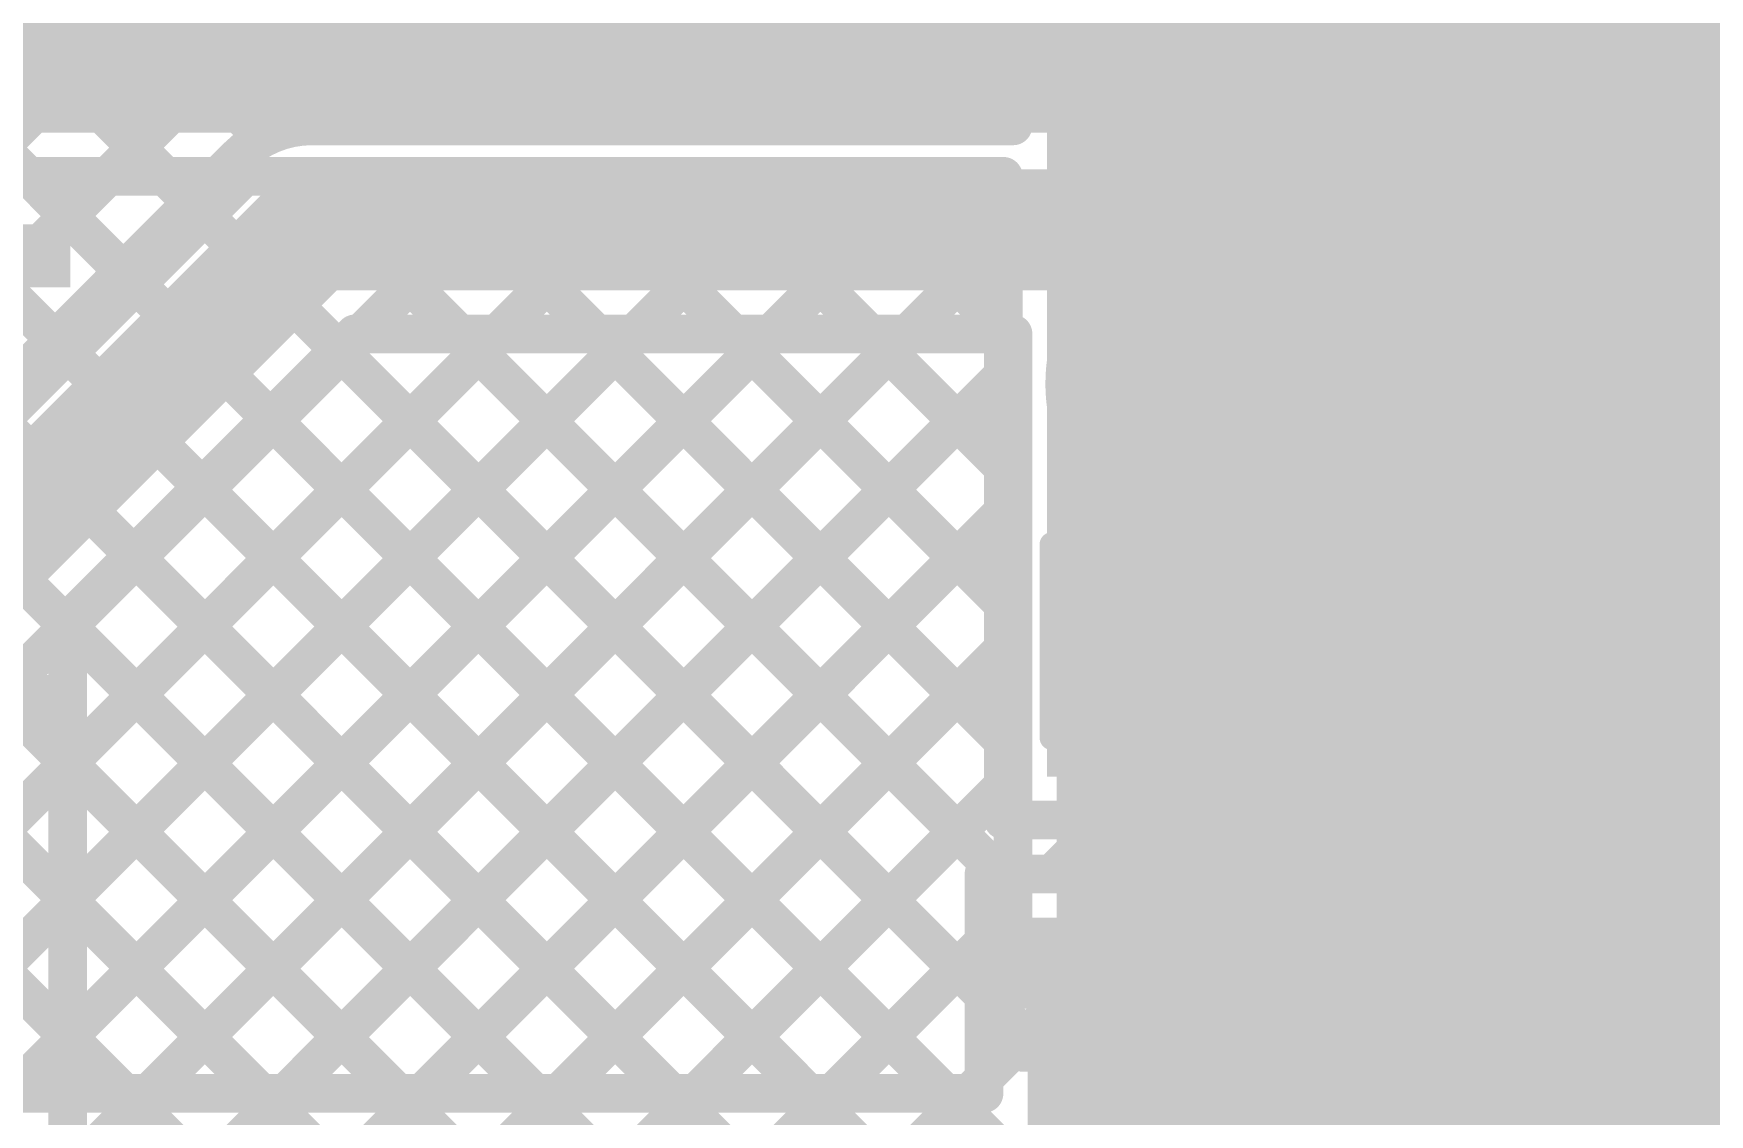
# Model space of a CAD drawing. Header units: millimetres. Extents: x -0.08 to 7.12, y -0.08 to 3.98.
# Drawn here: x 0.1735 to 0.52, y 2.7032 to 2.9266 of the extents above; entities that cross this region are included whole.
import ezdxf

# ---------------------------------------------------------------- set-up
doc = ezdxf.new("R2010")
doc.units = ezdxf.units.MM
doc.header["$MEASUREMENT"] = 0
for name, color, linetype in [('BottomLayer', 5, 'Continuous'), ('BottomSolder', 6, 'Continuous'), ('TopLayer', 1, 'Continuous'), ('TopOverlay', 2, 'Continuous'), ('TopPaste', 8, 'Continuous'), ('TopSolder', 216, 'Continuous'), ('ViaHoleLayer', 16, 'Continuous')]:
    doc.layers.add(name, color=color, linetype=linetype)
doc.styles.add('Arial', font='', dxfattribs={"height": 0.2})
doc.styles.get('Arial').set_extended_font_data('Arial')

# ---------------------------------------------------------------- blocks, each defined once
blk = doc.blocks.new('SOT__223_35')
at = {"layer": 'TopLayer'}
for points in [[(-0.0748, 0.15945), (0.0748, 0.15945), (0.0748, 0.08071), (-0.0748, 0.08071)], [(-0.12008, -0.08071), (-0.06102, -0.08071), (-0.06102, -0.15945), (-0.12008, -0.15945)], [(-0.02953, -0.08071), (0.02953, -0.08071), (0.02953, -0.15945), (-0.02953, -0.15945)], [(0.06102, -0.08071), (0.12008, -0.08071), (0.12008, -0.15945), (0.06102, -0.15945)]]:
    blk.add_hatch(color=1, dxfattribs=at).paths.add_polyline_path(points)
at = {"layer": 'TopPaste'}
for points in [[(-0.0748, 0.15945), (0.0748, 0.15945), (0.0748, 0.08071), (-0.0748, 0.08071)], [(-0.12008, -0.08071), (-0.06102, -0.08071), (-0.06102, -0.15945), (-0.12008, -0.15945)], [(-0.02953, -0.08071), (0.02953, -0.08071), (0.02953, -0.15945), (-0.02953, -0.15945)], [(0.06102, -0.08071), (0.12008, -0.08071), (0.12008, -0.15945), (0.06102, -0.15945)]]:
    blk.add_hatch(color=8, dxfattribs=at).paths.add_polyline_path(points)
at = {"layer": 'TopSolder'}
for points in [[(-0.0788, 0.16345), (0.0788, 0.16345), (0.0788, 0.07671), (-0.0788, 0.07671)], [(-0.12408, -0.07671), (-0.05702, -0.07671), (-0.05702, -0.16345), (-0.12408, -0.16345)], [(-0.03353, -0.07671), (0.03353, -0.07671), (0.03353, -0.16345), (-0.03353, -0.16345)], [(0.05702, -0.07671), (0.12408, -0.07671), (0.12408, -0.16345), (0.05702, -0.16345)]]:
    blk.add_hatch(color=216, dxfattribs=at).paths.add_polyline_path(points)
at = {"layer": 'TopOverlay'}
for points, const_width in [([(-0.13, -0.072), (-0.13, 0.071)], 0.005), ([(-0.13, 0.071), (0.13, 0.071)], 0.005), ([(0.13, -0.072), (0.13, 0.071)], 0.005), ([(-0.13, -0.072), (0.13, -0.072)], 0.005), ([(-0.132, -0.126), (-0.132, -0.116)], 0.00787), ([(-0.132, -0.116), (-0.127, -0.121)], 0.00787), ([(-0.132, -0.126), (-0.127, -0.121)], 0.00787)]:
    blk.add_lwpolyline(points, dxfattribs=dict(at, const_width=const_width))
for points, const_width in [([(-0.13125, 0.071, 1), (-0.12875, 0.071, 1)], 0.0025), ([(-0.13125, 0.071, 1), (-0.12875, 0.071, 1)], 0.0025), ([(0.12875, 0.071, 1), (0.13125, 0.071, 1)], 0.0025), ([(0.12875, 0.071, 1), (0.13125, 0.071, 1)], 0.0025), ([(-0.13125, -0.072, 1), (-0.12875, -0.072, 1)], 0.0025), ([(-0.13125, -0.072, 1), (-0.12875, -0.072, 1)], 0.0025), ([(0.12875, -0.072, 1), (0.13125, -0.072, 1)], 0.0025), ([(0.12875, -0.072, 1), (0.13125, -0.072, 1)], 0.0025), ([(-0.13397, -0.116, 1), (-0.13003, -0.116, 1)], 0.00394), ([(-0.13397, -0.116, 1), (-0.13003, -0.116, 1)], 0.00394), ([(-0.12897, -0.121, 1), (-0.12503, -0.121, 1)], 0.00394), ([(-0.12897, -0.121, 1), (-0.12503, -0.121, 1)], 0.00394), ([(-0.13397, -0.126, 1), (-0.13003, -0.126, 1)], 0.00394), ([(-0.13397, -0.126, 1), (-0.13003, -0.126, 1)], 0.00394)]:
    blk.add_lwpolyline(points, format="xyb", close=True, dxfattribs=dict(at, const_width=const_width))
blk = doc.blocks.new('C___0805_92')
at = {"layer": 'TopLayer'}
for points in [[(-0.06, 0.03), (-0.02, 0.03), (-0.02, -0.03), (-0.06, -0.03)], [(0.02, 0.03), (0.06, 0.03), (0.06, -0.03), (0.02, -0.03)]]:
    blk.add_hatch(color=1, dxfattribs=at).paths.add_polyline_path(points)
at = {"layer": 'TopPaste'}
for points in [[(-0.06, 0.03), (-0.02, 0.03), (-0.02, -0.03), (-0.06, -0.03)], [(0.02, 0.03), (0.06, 0.03), (0.06, -0.03), (0.02, -0.03)]]:
    blk.add_hatch(color=8, dxfattribs=at).paths.add_polyline_path(points)
at = {"layer": 'TopSolder'}
for points in [[(-0.06276, 0.03276), (-0.01724, 0.03276), (-0.01724, -0.03276), (-0.06276, -0.03276)], [(0.01724, 0.03276), (0.06276, 0.03276), (0.06276, -0.03276), (0.01724, -0.03276)]]:
    blk.add_hatch(color=216, dxfattribs=at).paths.add_polyline_path(points)
at = {"layer": 'TopOverlay', "const_width": 0.005}
for points in [[(-0.024, 0.034), (-0.064, 0.034)], [(-0.064, -0.034), (-0.064, 0.034)], [(0.064, 0.034), (0.024, 0.034)], [(0.064, -0.034), (0.064, 0.034)], [(-0.024, -0.034), (-0.064, -0.034)], [(0.064, -0.034), (0.024, -0.034)]]:
    blk.add_lwpolyline(points, dxfattribs=at)
at = {"layer": 'TopOverlay', "const_width": 0.0025}
for points in [[(-0.06525, 0.034, 1), (-0.06275, 0.034, 1)], [(-0.06525, 0.034, 1), (-0.06275, 0.034, 1)], [(-0.02525, 0.034, 1), (-0.02275, 0.034, 1)], [(0.02275, 0.034, 1), (0.02525, 0.034, 1)], [(0.06275, 0.034, 1), (0.06525, 0.034, 1)], [(0.06275, 0.034, 1), (0.06525, 0.034, 1)], [(-0.06525, -0.034, 1), (-0.06275, -0.034, 1)], [(-0.06525, -0.034, 1), (-0.06275, -0.034, 1)], [(-0.02525, -0.034, 1), (-0.02275, -0.034, 1)], [(0.02275, -0.034, 1), (0.02525, -0.034, 1)], [(0.06275, -0.034, 1), (0.06525, -0.034, 1)], [(0.06275, -0.034, 1), (0.06525, -0.034, 1)]]:
    blk.add_lwpolyline(points, format="xyb", close=True, dxfattribs=at)

msp = doc.modelspace()

# ---------------------------------------------------------------- hatches: boundary and pattern name
at = {"layer": 'BottomLayer'}
msp.add_hatch(color=5, dxfattribs=at).paths.add_polyline_path([(0.385, 2.738), (0.939, 2.738), (0.939, 2.958), (0.385, 2.958)])
h = msp.add_hatch(color=5, dxfattribs=at)
edge = h.paths.add_edge_path()
edge.add_arc((0.494, 2.92), 0.01181, 0, 360)
h = msp.add_hatch(color=5, dxfattribs=at)
edge = h.paths.add_edge_path()
edge.add_arc((0.418, 2.886), 0.01181, 0, 360)
h = msp.add_hatch(color=5, dxfattribs=at)
edge = h.paths.add_edge_path()
edge.add_arc((0.494, 2.884), 0.01181, 0, 360)
h = msp.add_hatch(color=5, dxfattribs=at)
edge = h.paths.add_edge_path()
edge.add_arc((0.494, 2.848), 0.01181, 0, 360)
at = {"layer": 'BottomSolder'}
h = msp.add_hatch(color=6, dxfattribs=at)
edge = h.paths.add_edge_path()
edge.add_arc((0.494, 2.92), 0.01581, 0, 360)
h = msp.add_hatch(color=6, dxfattribs=at)
edge = h.paths.add_edge_path()
edge.add_arc((0.418, 2.886), 0.01581, 0, 360)
h = msp.add_hatch(color=6, dxfattribs=at)
edge = h.paths.add_edge_path()
edge.add_arc((0.494, 2.884), 0.01581, 0, 360)
h = msp.add_hatch(color=6, dxfattribs=at)
edge = h.paths.add_edge_path()
edge.add_arc((0.494, 2.848), 0.01581, 0, 360)
at = {"layer": 'TopLayer'}
for points in [[(0.383, 2.773), (0.727, 2.773), (0.727, 2.938), (0.383, 2.938)], [(0.5444, 2.74384), (0.379, 2.74384), (0.379, 2.523), (0.5444, 2.523)]]:
    msp.add_hatch(color=1, dxfattribs=at).paths.add_polyline_path(points)
h = msp.add_hatch(color=1, dxfattribs=at)
edge = h.paths.add_edge_path()
edge.add_arc((0.494, 2.92), 0.01181, 0, 360)
h = msp.add_hatch(color=1, dxfattribs=at)
edge = h.paths.add_edge_path()
edge.add_arc((0.418, 2.886), 0.01181, 0, 360)
h = msp.add_hatch(color=1, dxfattribs=at)
edge = h.paths.add_edge_path()
edge.add_arc((0.494, 2.884), 0.01181, 0, 360)
h = msp.add_hatch(color=1, dxfattribs=at)
edge = h.paths.add_edge_path()
edge.add_arc((0.494, 2.848), 0.01181, 0, 360)
at = {"layer": 'TopSolder'}
h = msp.add_hatch(color=216, dxfattribs=at)
edge = h.paths.add_edge_path()
edge.add_arc((0.494, 2.92), 0.01581, 0, 360)
h = msp.add_hatch(color=216, dxfattribs=at)
edge = h.paths.add_edge_path()
edge.add_arc((0.418, 2.886), 0.01581, 0, 360)
h = msp.add_hatch(color=216, dxfattribs=at)
edge = h.paths.add_edge_path()
edge.add_arc((0.494, 2.884), 0.01581, 0, 360)
h = msp.add_hatch(color=216, dxfattribs=at)
edge = h.paths.add_edge_path()
edge.add_arc((0.494, 2.848), 0.01581, 0, 360)
at = {"layer": 'ViaHoleLayer'}
h = msp.add_hatch(color=16, dxfattribs=at)
edge = h.paths.add_edge_path()
edge.add_arc((0.494, 2.92), 0.00591, 0, 360)
h = msp.add_hatch(color=16, dxfattribs=at)
edge = h.paths.add_edge_path()
edge.add_arc((0.418, 2.886), 0.00591, 0, 360)
h = msp.add_hatch(color=16, dxfattribs=at)
edge = h.paths.add_edge_path()
edge.add_arc((0.494, 2.884), 0.00591, 0, 360)
h = msp.add_hatch(color=16, dxfattribs=at)
edge = h.paths.add_edge_path()
edge.add_arc((0.494, 2.848), 0.00591, 0, 360)

# ---------------------------------------------------------------- linework, layer by layer
at = {"layer": 'BottomLayer'}
for points, const_width in [([(0.0525, 2.76077), (1.06773, 3.776)], 0.008), ([(0.0525, 2.78905), (1.03945, 3.776)], 0.008), ([(0.22718, 2.90716), (1.09602, 3.776)], 0.008), ([(0.2558, 2.9075), (1.1243, 3.776)], 0.008), ([(0.28409, 2.9075), (1.15259, 3.776)], 0.008), ([(0.31237, 2.9075), (1.18087, 3.776)], 0.008), ([(-0.022, 3.31774), (0.376, 2.91974)], 0.008), ([(-0.022, 3.28946), (0.35996, 2.9075)], 0.008), ([(-0.022, 3.26118), (0.33168, 2.9075)], 0.008), ([(-0.022, 3.23289), (0.30339, 2.9075)], 0.008), ([(-0.022, 3.20461), (0.27511, 2.9075)], 0.008), ([(-0.022, 3.17632), (0.24682, 2.9075)], 0.008), ([(-0.022, 3.14804), (0.221, 2.90503)], 0.008), ([(0.376, 2.9075), (0.376, 2.967)], 0.008), ([(0.13484, 2.96292), (0.20617, 2.89158)], 0.008), ([(0.34066, 2.9075), (0.376, 2.94284)], 0.008), ([(0.12874, 2.94073), (0.19203, 2.87744)], 0.008), ([(0.11158, 2.92961), (0.17789, 2.8633)], 0.008), ([(0.36894, 2.9075), (0.376, 2.91456)], 0.008), ([(0.231, 2.9075), (0.376, 2.9075)], 0.008), ([(0.1438, 2.8292), (0.2158, 2.9012)], 0.008), ([(0.159, 2.814), (0.231, 2.886)], 0.025), ([(0.231, 2.886), (0.418, 2.886)], 0.025), ([(0.1805, 2.80509), (0.23991, 2.8645)], 0.008), ([(0.1805, 2.80391), (0.24109, 2.8645)], 0.008), ([(0.1805, 2.69078), (0.35422, 2.8645)], 0.008), ([(0.1805, 2.71906), (0.32594, 2.8645)], 0.008), ([(0.1805, 2.77563), (0.26937, 2.8645)], 0.008), ([(0.1805, 2.74734), (0.29766, 2.8645)], 0.008), ([(0.23991, 2.8645), (0.376, 2.8645)], 0.008), ([(0.26154, 2.8645), (0.376, 2.75004)], 0.008), ([(0.28982, 2.8645), (0.376, 2.77832)], 0.008), ([(0.31811, 2.8645), (0.376, 2.80661)], 0.008), ([(0.34639, 2.8645), (0.376, 2.83489)], 0.008), ([(0.376, 2.729), (0.376, 2.8645)], 0.008), ([(0.23658, 2.86117), (0.40363, 2.69413)], 0.008), ([(0.1805, 2.66249), (0.376, 2.85799)], 0.008), ([(0.22244, 2.84703), (0.39635, 2.67312)], 0.008), ([(0.2083, 2.83289), (0.3966, 2.64459)], 0.008), ([(0.1805, 2.63421), (0.376, 2.82971)], 0.008), ([(0.19415, 2.81875), (0.39842, 2.61449)], 0.008), ([(0.1805, 2.471), (0.1805, 2.80509)], 0.008), ([(0.1805, 2.80412), (0.55687, 2.42774)], 0.008), ([(0.1805, 2.60592), (0.376, 2.80142)], 0.008), ([(0.1805, 2.77583), (0.52859, 2.42774)], 0.008), ([(0.1805, 2.57764), (0.376, 2.77314)], 0.008), ([(0.1805, 2.74755), (0.5003, 2.42774)], 0.008), ([(0.1805, 2.54935), (0.376, 2.74485)], 0.008), ([(0.1805, 2.49279), (0.41671, 2.729)], 0.008), ([(0.1805, 2.52107), (0.38843, 2.729)], 0.008), ([(0.376, 2.729), (0.948, 2.729)], 0.008), ([(0.39704, 2.729), (0.42433, 2.70171)], 0.008), ([(0.4174, 2.7014), (0.445, 2.729)], 0.008), ([(0.42532, 2.729), (0.59782, 2.5565)], 0.008), ([(0.43937, 2.69509), (0.47328, 2.729)], 0.008), ([(0.44705, 2.6462), (0.52985, 2.729)], 0.008), ([(0.4478, 2.67523), (0.50157, 2.729)], 0.008), ([(0.45361, 2.729), (0.62611, 2.5565)], 0.008), ([(0.48189, 2.729), (0.65217, 2.55872)], 0.008), ([(0.51018, 2.729), (0.80288, 2.43629)], 0.008), ([(0.1805, 2.71926), (0.47202, 2.42774)], 0.008)]:
    msp.add_lwpolyline(points, dxfattribs=dict(at, const_width=const_width))
for points, const_width in [([(0.374, 2.91974, 1), (0.378, 2.91974, 1)], 0.004), ([(0.374, 2.91456, 1), (0.378, 2.91456, 1)], 0.004), ([(0.22518, 2.90716, 1), (0.22918, 2.90716, 1)], 0.004), ([(0.229, 2.9075, 1), (0.233, 2.9075, 1)], 0.004), ([(0.229, 2.9075, 1), (0.233, 2.9075, 1)], 0.004), ([(0.229, 2.9075, 1), (0.233, 2.9075, 1)], 0.004), ([(0.24482, 2.9075, 1), (0.24882, 2.9075, 1)], 0.004), ([(0.2538, 2.9075, 1), (0.2578, 2.9075, 1)], 0.004), ([(0.27311, 2.9075, 1), (0.27711, 2.9075, 1)], 0.004), ([(0.28209, 2.9075, 1), (0.28609, 2.9075, 1)], 0.004), ([(0.30139, 2.9075, 1), (0.30539, 2.9075, 1)], 0.004), ([(0.31037, 2.9075, 1), (0.31437, 2.9075, 1)], 0.004), ([(0.32968, 2.9075, 1), (0.33368, 2.9075, 1)], 0.004), ([(0.33866, 2.9075, 1), (0.34266, 2.9075, 1)], 0.004), ([(0.35796, 2.9075, 1), (0.36196, 2.9075, 1)], 0.004), ([(0.36694, 2.9075, 1), (0.37094, 2.9075, 1)], 0.004), ([(0.374, 2.9075, 1), (0.378, 2.9075, 1)], 0.004), ([(0.374, 2.9075, 1), (0.378, 2.9075, 1)], 0.004), ([(0.219, 2.90503, 1), (0.223, 2.90503, 1)], 0.004), ([(0.2138, 2.9012, 1), (0.2178, 2.9012, 1)], 0.004), ([(0.2138, 2.9012, 1), (0.2178, 2.9012, 1)], 0.004), ([(0.2138, 2.9012, 1), (0.2178, 2.9012, 1)], 0.004), ([(0.22475, 2.886, 1), (0.23725, 2.886, 1)], 0.0125), ([(0.22475, 2.886, 1), (0.23725, 2.886, 1)], 0.0125), ([(0.41175, 2.886, 1), (0.42425, 2.886, 1)], 0.0125), ([(0.20417, 2.89158, 1), (0.20817, 2.89158, 1)], 0.004), ([(0.19003, 2.87744, 1), (0.19403, 2.87744, 1)], 0.004), ([(0.17589, 2.8633, 1), (0.17989, 2.8633, 1)], 0.004), ([(0.23791, 2.8645, 1), (0.24191, 2.8645, 1)], 0.004), ([(0.23791, 2.8645, 1), (0.24191, 2.8645, 1)], 0.004), ([(0.23909, 2.8645, 1), (0.24309, 2.8645, 1)], 0.004), ([(0.25954, 2.8645, 1), (0.26354, 2.8645, 1)], 0.004), ([(0.26737, 2.8645, 1), (0.27137, 2.8645, 1)], 0.004), ([(0.28782, 2.8645, 1), (0.29182, 2.8645, 1)], 0.004), ([(0.29566, 2.8645, 1), (0.29966, 2.8645, 1)], 0.004), ([(0.31611, 2.8645, 1), (0.32011, 2.8645, 1)], 0.004), ([(0.32394, 2.8645, 1), (0.32794, 2.8645, 1)], 0.004), ([(0.34439, 2.8645, 1), (0.34839, 2.8645, 1)], 0.004), ([(0.35222, 2.8645, 1), (0.35622, 2.8645, 1)], 0.004), ([(0.374, 2.8645, 1), (0.378, 2.8645, 1)], 0.004), ([(0.374, 2.8645, 1), (0.378, 2.8645, 1)], 0.004), ([(0.23458, 2.86117, 1), (0.23858, 2.86117, 1)], 0.004), ([(0.374, 2.85799, 1), (0.378, 2.85799, 1)], 0.004), ([(0.22044, 2.84703, 1), (0.22444, 2.84703, 1)], 0.004), ([(0.374, 2.83489, 1), (0.378, 2.83489, 1)], 0.004), ([(0.2063, 2.83289, 1), (0.2103, 2.83289, 1)], 0.004), ([(0.374, 2.82971, 1), (0.378, 2.82971, 1)], 0.004), ([(0.19215, 2.81875, 1), (0.19615, 2.81875, 1)], 0.004), ([(0.374, 2.80661, 1), (0.378, 2.80661, 1)], 0.004), ([(0.1785, 2.80509, 1), (0.1825, 2.80509, 1)], 0.004), ([(0.1785, 2.80509, 1), (0.1825, 2.80509, 1)], 0.004), ([(0.1785, 2.80412, 1), (0.1825, 2.80412, 1)], 0.004), ([(0.1785, 2.80391, 1), (0.1825, 2.80391, 1)], 0.004), ([(0.374, 2.80142, 1), (0.378, 2.80142, 1)], 0.004), ([(0.1785, 2.77583, 1), (0.1825, 2.77583, 1)], 0.004), ([(0.1785, 2.77563, 1), (0.1825, 2.77563, 1)], 0.004), ([(0.374, 2.77832, 1), (0.378, 2.77832, 1)], 0.004), ([(0.374, 2.77314, 1), (0.378, 2.77314, 1)], 0.004), ([(0.374, 2.75004, 1), (0.378, 2.75004, 1)], 0.004), ([(0.1785, 2.74755, 1), (0.1825, 2.74755, 1)], 0.004), ([(0.1785, 2.74734, 1), (0.1825, 2.74734, 1)], 0.004), ([(0.374, 2.74485, 1), (0.378, 2.74485, 1)], 0.004), ([(0.374, 2.729, 1), (0.378, 2.729, 1)], 0.004), ([(0.374, 2.729, 1), (0.378, 2.729, 1)], 0.004), ([(0.38643, 2.729, 1), (0.39043, 2.729, 1)], 0.004), ([(0.39504, 2.729, 1), (0.39904, 2.729, 1)], 0.004), ([(0.41471, 2.729, 1), (0.41871, 2.729, 1)], 0.004), ([(0.42332, 2.729, 1), (0.42732, 2.729, 1)], 0.004), ([(0.443, 2.729, 1), (0.447, 2.729, 1)], 0.004), ([(0.45161, 2.729, 1), (0.45561, 2.729, 1)], 0.004), ([(0.47128, 2.729, 1), (0.47528, 2.729, 1)], 0.004), ([(0.47989, 2.729, 1), (0.48389, 2.729, 1)], 0.004), ([(0.49957, 2.729, 1), (0.50357, 2.729, 1)], 0.004), ([(0.50818, 2.729, 1), (0.51218, 2.729, 1)], 0.004), ([(0.1785, 2.71926, 1), (0.1825, 2.71926, 1)], 0.004), ([(0.1785, 2.71906, 1), (0.1825, 2.71906, 1)], 0.004), ([(0.4154, 2.7014, 1), (0.4194, 2.7014, 1)], 0.004), ([(0.42233, 2.70171, 1), (0.42633, 2.70171, 1)], 0.004)]:
    msp.add_lwpolyline(points, format="xyb", close=True, dxfattribs=dict(at, const_width=const_width))
at = {"layer": 'BottomLayer', "const_width": 0.008}
for points in [[(0.2158, 2.9012, -0.198912), (0.231, 2.9075)], [(0.2158, 2.9012, -0.198912), (0.231, 2.9075)], [(0.4035, 2.658, -1.485592), (0.44781, 2.676)]]:
    msp.add_lwpolyline(points, format="xyb", dxfattribs=at)
at = {"layer": 'TopLayer'}
for points, const_width in [([(0.0607, 2.91857), (0.42843, 2.91857)], 0.025), ([(0.418, 2.886), (0.418, 2.903)], 0.025), ([(-0.00048, 2.70779), (0.18881, 2.89707)], 0.008), ([(0.02832, 2.89973), (0.22055, 2.7075)], 0.008), ([(0.03182, 2.7118), (0.21709, 2.89707)], 0.008), ([(0.0558, 2.7075), (0.24538, 2.89707)], 0.008), ([(0.05921, 2.89713), (0.24883, 2.7075)], 0.008), ([(0.0607, 2.89707), (0.374, 2.89707)], 0.008), ([(0.08409, 2.7075), (0.27366, 2.89707)], 0.008), ([(0.08754, 2.89707), (0.27712, 2.7075)], 0.008), ([(0.11237, 2.7075), (0.30195, 2.89707)], 0.008), ([(0.11583, 2.89707), (0.3054, 2.7075)], 0.008), ([(0.14066, 2.7075), (0.33023, 2.89707)], 0.008), ([(0.14411, 2.89707), (0.33369, 2.7075)], 0.008), ([(0.16894, 2.7075), (0.35851, 2.89707)], 0.008), ([(0.17239, 2.89707), (0.36197, 2.7075)], 0.008), ([(0.20068, 2.89707), (0.37, 2.72775)], 0.008), ([(0.22896, 2.89707), (0.3732, 2.75284)], 0.008), ([(0.25725, 2.89707), (0.374, 2.78032)], 0.008), ([(0.28553, 2.89707), (0.374, 2.80861)], 0.008), ([(0.31382, 2.89707), (0.374, 2.83689)], 0.008), ([(0.3421, 2.89707), (0.374, 2.86518)], 0.008), ([(0.37038, 2.89707), (0.374, 2.89346)], 0.008), ([(0.374, 2.764), (0.374, 2.89707)], 0.008), ([(0.00573, 2.89404), (0.19226, 2.7075)], 0.008), ([(0.418, 2.797), (0.418, 2.886)], 0.025), ([(0.19722, 2.7075), (0.374, 2.88428)], 0.008), ([(0.22551, 2.7075), (0.374, 2.85599)], 0.008), ([(0.25379, 2.7075), (0.374, 2.82771)], 0.008), ([(0.28208, 2.7075), (0.374, 2.79942)], 0.008), ([(0.31036, 2.7075), (0.374, 2.77114)], 0.008), ([(0.374, 2.764), (0.554, 2.764)], 0.008), ([(0.38398, 2.75284), (0.39515, 2.764)], 0.008), ([(0.39032, 2.764), (0.40148, 2.75284)], 0.008), ([(0.41227, 2.75284), (0.42343, 2.764)], 0.008), ([(0.41861, 2.764), (0.42977, 2.75284)], 0.008), ([(0.44055, 2.75284), (0.45171, 2.764)], 0.008), ([(0.44689, 2.764), (0.45805, 2.75284)], 0.008), ([(0.46884, 2.75284), (0.48, 2.764)], 0.008), ([(0.47518, 2.764), (0.48634, 2.75284)], 0.008), ([(0.49712, 2.75284), (0.50828, 2.764)], 0.008), ([(0.50346, 2.764), (0.51462, 2.75284)], 0.008), ([(0.37, 2.75284), (0.5534, 2.75284)], 0.008), ([(0.37, 2.7075), (0.37, 2.75284)], 0.008), ([(0.418, 2.717), (0.418, 2.747)], 0.01), ([(0.33865, 2.7075), (0.37, 2.73885)], 0.008), ([(0.418, 2.68), (0.418, 2.717)], 0.025), ([(0.378, 2.717), (0.418, 2.717)], 0.01), ([(0.36693, 2.7075), (0.37, 2.71057)], 0.008), ([(0.04528, 2.7075), (0.37, 2.7075)], 0.008)]:
    msp.add_lwpolyline(points, dxfattribs=dict(at, const_width=const_width))
for points, const_width in [([(0.42218, 2.91857, 1), (0.43468, 2.91857, 1)], 0.0125), ([(0.41175, 2.903, 1), (0.42425, 2.903, 1)], 0.0125), ([(0.17039, 2.89707, 1), (0.17439, 2.89707, 1)], 0.004), ([(0.18681, 2.89707, 1), (0.19081, 2.89707, 1)], 0.004), ([(0.19868, 2.89707, 1), (0.20268, 2.89707, 1)], 0.004), ([(0.21509, 2.89707, 1), (0.21909, 2.89707, 1)], 0.004), ([(0.22696, 2.89707, 1), (0.23096, 2.89707, 1)], 0.004), ([(0.24338, 2.89707, 1), (0.24738, 2.89707, 1)], 0.004), ([(0.25525, 2.89707, 1), (0.25925, 2.89707, 1)], 0.004), ([(0.27166, 2.89707, 1), (0.27566, 2.89707, 1)], 0.004), ([(0.28353, 2.89707, 1), (0.28753, 2.89707, 1)], 0.004), ([(0.29995, 2.89707, 1), (0.30395, 2.89707, 1)], 0.004), ([(0.31182, 2.89707, 1), (0.31582, 2.89707, 1)], 0.004), ([(0.32823, 2.89707, 1), (0.33223, 2.89707, 1)], 0.004), ([(0.3401, 2.89707, 1), (0.3441, 2.89707, 1)], 0.004), ([(0.35651, 2.89707, 1), (0.36051, 2.89707, 1)], 0.004), ([(0.36838, 2.89707, 1), (0.37238, 2.89707, 1)], 0.004), ([(0.372, 2.89707, 1), (0.376, 2.89707, 1)], 0.004), ([(0.372, 2.89707, 1), (0.376, 2.89707, 1)], 0.004), ([(0.372, 2.89346, 1), (0.376, 2.89346, 1)], 0.004), ([(0.41175, 2.886, 1), (0.42425, 2.886, 1)], 0.0125), ([(0.41175, 2.886, 1), (0.42425, 2.886, 1)], 0.0125), ([(0.372, 2.88428, 1), (0.376, 2.88428, 1)], 0.004), ([(0.372, 2.86518, 1), (0.376, 2.86518, 1)], 0.004), ([(0.372, 2.85599, 1), (0.376, 2.85599, 1)], 0.004), ([(0.372, 2.83689, 1), (0.376, 2.83689, 1)], 0.004), ([(0.372, 2.82771, 1), (0.376, 2.82771, 1)], 0.004), ([(0.372, 2.80861, 1), (0.376, 2.80861, 1)], 0.004), ([(0.41175, 2.797, 1), (0.42425, 2.797, 1)], 0.0125), ([(0.372, 2.79942, 1), (0.376, 2.79942, 1)], 0.004), ([(0.372, 2.78032, 1), (0.376, 2.78032, 1)], 0.004), ([(0.372, 2.77114, 1), (0.376, 2.77114, 1)], 0.004), ([(0.372, 2.764, 1), (0.376, 2.764, 1)], 0.004), ([(0.372, 2.764, 1), (0.376, 2.764, 1)], 0.004), ([(0.38832, 2.764, 1), (0.39232, 2.764, 1)], 0.004), ([(0.39315, 2.764, 1), (0.39715, 2.764, 1)], 0.004), ([(0.41661, 2.764, 1), (0.42061, 2.764, 1)], 0.004), ([(0.42143, 2.764, 1), (0.42543, 2.764, 1)], 0.004), ([(0.44489, 2.764, 1), (0.44889, 2.764, 1)], 0.004), ([(0.44971, 2.764, 1), (0.45371, 2.764, 1)], 0.004), ([(0.47318, 2.764, 1), (0.47718, 2.764, 1)], 0.004), ([(0.478, 2.764, 1), (0.482, 2.764, 1)], 0.004), ([(0.50146, 2.764, 1), (0.50546, 2.764, 1)], 0.004), ([(0.50628, 2.764, 1), (0.51028, 2.764, 1)], 0.004), ([(0.368, 2.75284, 1), (0.372, 2.75284, 1)], 0.004), ([(0.368, 2.75284, 1), (0.372, 2.75284, 1)], 0.004), ([(0.3712, 2.75284, 1), (0.3752, 2.75284, 1)], 0.004), ([(0.38198, 2.75284, 1), (0.38598, 2.75284, 1)], 0.004), ([(0.39948, 2.75284, 1), (0.40348, 2.75284, 1)], 0.004), ([(0.41027, 2.75284, 1), (0.41427, 2.75284, 1)], 0.004), ([(0.42777, 2.75284, 1), (0.43177, 2.75284, 1)], 0.004), ([(0.43855, 2.75284, 1), (0.44255, 2.75284, 1)], 0.004), ([(0.45605, 2.75284, 1), (0.46005, 2.75284, 1)], 0.004), ([(0.46684, 2.75284, 1), (0.47084, 2.75284, 1)], 0.004), ([(0.48434, 2.75284, 1), (0.48834, 2.75284, 1)], 0.004), ([(0.49512, 2.75284, 1), (0.49912, 2.75284, 1)], 0.004), ([(0.51262, 2.75284, 1), (0.51662, 2.75284, 1)], 0.004), ([(0.4155, 2.747, 1), (0.4205, 2.747, 1)], 0.005), ([(0.368, 2.73885, 1), (0.372, 2.73885, 1)], 0.004), ([(0.368, 2.72775, 1), (0.372, 2.72775, 1)], 0.004), ([(0.41175, 2.717, 1), (0.42425, 2.717, 1)], 0.0125), ([(0.3755, 2.717, 1), (0.3805, 2.717, 1)], 0.005), ([(0.4155, 2.717, 1), (0.4205, 2.717, 1)], 0.005), ([(0.4155, 2.717, 1), (0.4205, 2.717, 1)], 0.005), ([(0.368, 2.71057, 1), (0.372, 2.71057, 1)], 0.004), ([(0.19026, 2.7075, 1), (0.19426, 2.7075, 1)], 0.004), ([(0.19522, 2.7075, 1), (0.19922, 2.7075, 1)], 0.004), ([(0.21855, 2.7075, 1), (0.22255, 2.7075, 1)], 0.004), ([(0.22351, 2.7075, 1), (0.22751, 2.7075, 1)], 0.004), ([(0.24683, 2.7075, 1), (0.25083, 2.7075, 1)], 0.004), ([(0.25179, 2.7075, 1), (0.25579, 2.7075, 1)], 0.004), ([(0.27512, 2.7075, 1), (0.27912, 2.7075, 1)], 0.004), ([(0.28008, 2.7075, 1), (0.28408, 2.7075, 1)], 0.004), ([(0.3034, 2.7075, 1), (0.3074, 2.7075, 1)], 0.004), ([(0.30836, 2.7075, 1), (0.31236, 2.7075, 1)], 0.004), ([(0.33169, 2.7075, 1), (0.33569, 2.7075, 1)], 0.004), ([(0.33665, 2.7075, 1), (0.34065, 2.7075, 1)], 0.004), ([(0.35997, 2.7075, 1), (0.36397, 2.7075, 1)], 0.004), ([(0.36493, 2.7075, 1), (0.36893, 2.7075, 1)], 0.004), ([(0.368, 2.7075, 1), (0.372, 2.7075, 1)], 0.004), ([(0.368, 2.7075, 1), (0.372, 2.7075, 1)], 0.004)]:
    msp.add_lwpolyline(points, format="xyb", close=True, dxfattribs=dict(at, const_width=const_width))

# ---------------------------------------------------------------- block references
msp.add_blockref('SOT__223_35', (0.59655, 2.76008))
at = {"rotation": 270}
msp.add_blockref('C___0805_92', (0.418, 2.757), dxfattribs=at)

# ---------------------------------------------------------------- texts
at = {"layer": 'TopOverlay', "style": 'Arial'}
msp.add_text('PROGRAM.', height=0.1, rotation=90, dxfattribs=at).set_placement((0.18104, 2.76952))
msp.add_text('C9', height=0.045, dxfattribs=at).set_placement((0.37951, 2.83151))

doc.saveas('drawing.dxf')
